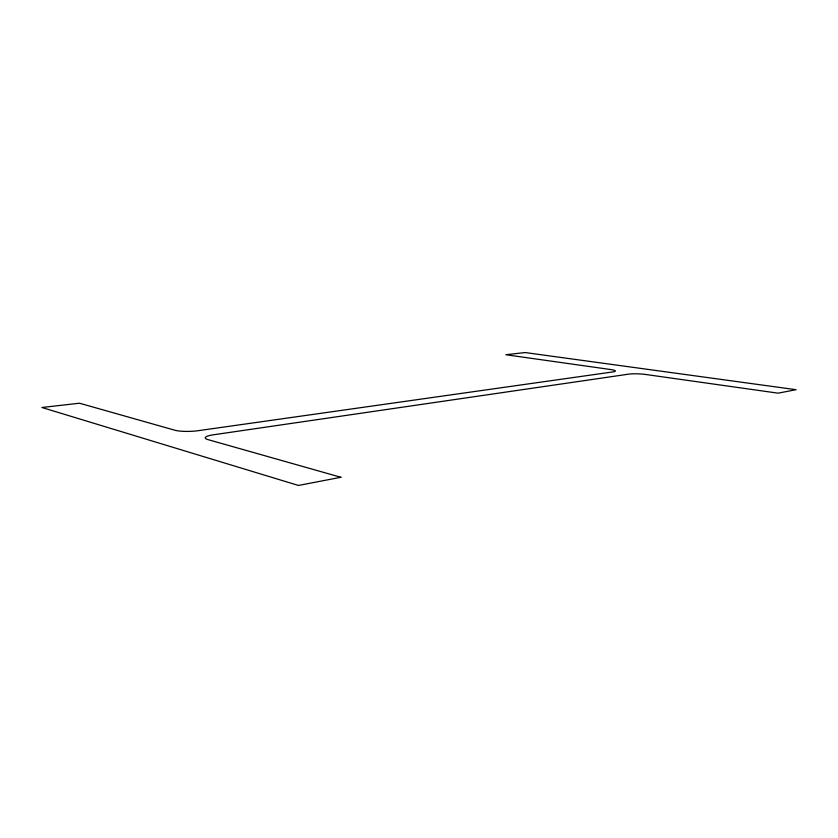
<?xml version="1.0" encoding="UTF-8"?>
<svg xmlns="http://www.w3.org/2000/svg" width="838" height="838" viewBox="0 0 838 838"><rect width="100%" height="100%" fill="white"/><g stroke="black" fill="none" stroke-linecap="round" stroke-linejoin="round"><path stroke-width="1.26" d="M340.898 477.283L298.433 485.453L41.9 407.488L79.505 403.214L174.891 430.24A16.854 3.122 -1.5 0 0 198.302 430.68L612.861 371.925A11.921 1.634 2 0 0 610.829 369.558L505.848 354.736L525.101 352.547L796.1 389.701L778.093 393.169L645.627 374.471A12.298 1.718 2.2 0 0 628.552 374.167L213.271 434.817A17.399 3.383 -1.3 0 0 207.95 439.604L340.898 477.283"/></g></svg>
